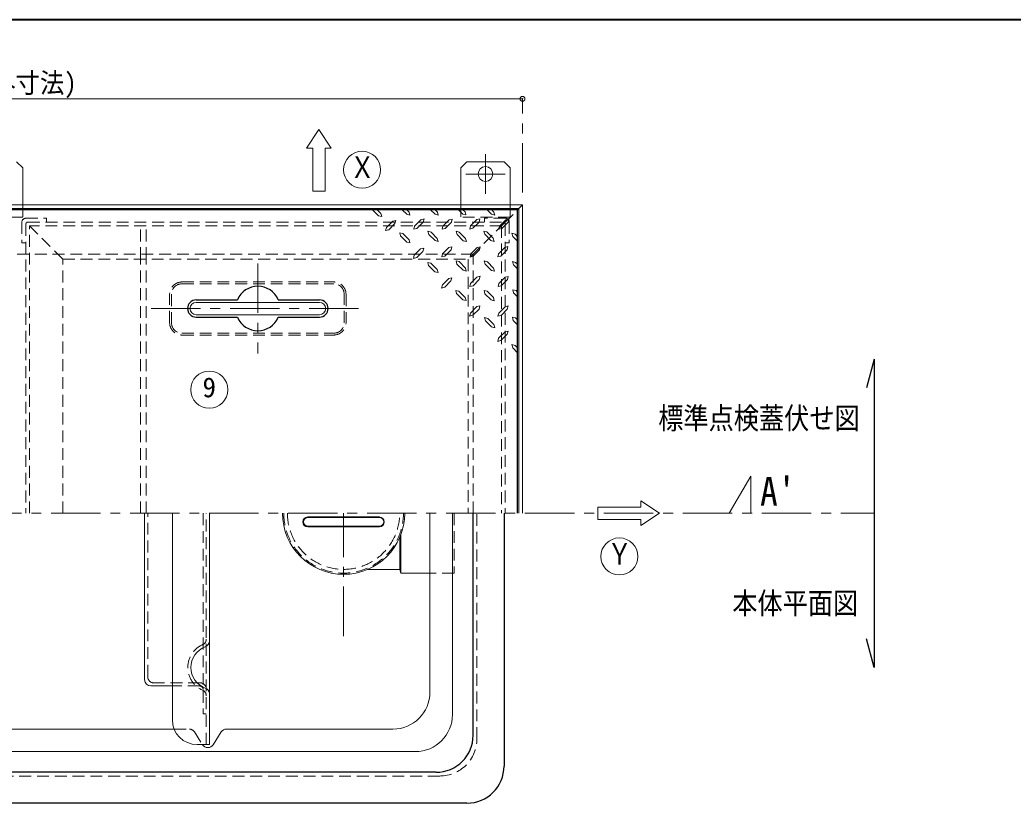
# Model space of a CAD drawing. Units: millimetres at full size, sheet at 1:8; details may follow other scales. Extents: x -1694 to 1546, y -1136 to 1112.
# Drawn here: x -912 to -107, y 477 to 1112 of the extents above; entities that cross this region are included whole.
import ezdxf
from ezdxf.enums import TextEntityAlignment as Align

# ---------------------------------------------------------------- set-up
doc = ezdxf.new("R2010")
doc.units = ezdxf.units.MM
doc.header["$LTSCALE"] = 8
doc.header["$PDMODE"] = 32
doc.header["$PDSIZE"] = 4
doc.linetypes.add('CHAIN1', pattern=[8, 5, -1, 1, -1])
doc.linetypes.add('DASHED1', pattern=[1.8, 1.2, -0.6])
doc.layers.add('0-0_ﾚｲﾔ1', color=4, linetype='Continuous', lineweight=9)
doc.styles.add('ＭＳ ゴシック', font='')
doc.styles.get('ＭＳ ゴシック').set_extended_font_data('MS Gothic')

msp = doc.modelspace()

# ---------------------------------------------------------------- linework, layer by layer
at = {"layer": '0-0_ﾚｲﾔ1', "color": 1, "lineweight": 40}
msp.add_line((1545.792, 1111.869), (-1694.208, 1111.869), dxfattribs=at)
at = {"layer": '0-0_ﾚｲﾔ1'}
for p, q in [((-1354.208, 1047.869), (-504.208, 1047.869)), ((-909.208, 991.869), (-914.208, 996.869)), ((-909.208, 991.869), (-909.208, 961.869)), ((-549.208, 996.869), (-554.208, 991.869)), ((-554.208, 991.869), (-554.208, 961.869)), ((-549.208, 996.869), (-519.208, 996.869)), ((-514.208, 991.869), (-519.208, 996.869)), ((-514.208, 991.869), (-514.208, 961.869)), ((-507.208, 958.869), (-508.208, 957.869)), ((-625.766, 957.869), (-620.909, 953.128)), ((-601.624, 957.869), (-598.008, 954.253)), ((-595.436, 953.61), (-598.008, 954.253)), ((-597.927, 957.869), (-596.159, 956.101)), ((-596.159, 956.101), (-595.436, 953.61)), ((-578.722, 957.869), (-575.106, 954.253)), ((-572.534, 953.53), (-575.106, 954.253)), ((-574.945, 957.869), (-573.177, 956.101)), ((-573.177, 956.101), (-572.534, 953.53)), ((-556.086, 957.869), (-552.686, 954.334)), ((-550.115, 953.691), (-552.686, 954.334)), ((-552.445, 957.869), (-550.758, 956.182)), ((-550.758, 956.182), (-550.115, 953.691)), ((-532.838, 957.869), (-529.222, 954.253)), ((-526.65, 953.53), (-529.222, 954.253)), ((-529.141, 957.869), (-527.374, 956.101)), ((-527.374, 956.101), (-526.65, 953.53)), ((-614.561, 943.485), (-615.204, 940.994)), ((-612.633, 941.637), (-607.57, 946.7)), ((-591.659, 944.691), (-592.302, 942.2)), ((-589.731, 942.843), (-592.302, 942.2)), ((-589.731, 942.843), (-584.668, 947.905)), ((-568.758, 944.61), (-569.4, 942.119)), ((-566.829, 942.762), (-569.4, 942.119)), ((-566.829, 942.762), (-561.766, 947.825)), ((-546.338, 944.771), (-546.981, 942.28)), ((-544.409, 942.923), (-546.981, 942.28)), ((-544.409, 942.923), (-539.347, 947.985)), ((-522.874, 944.61), (-523.516, 942.119)), ((-520.945, 942.762), (-523.516, 942.119)), ((-520.945, 942.762), (-515.883, 947.825)), ((-612.633, 941.637), (-615.204, 940.994)), ((-603.07, 936.735), (-603.713, 939.307)), ((-601.222, 938.664), (-603.713, 939.307)), ((-603.07, 936.735), (-598.008, 931.673)), ((-601.222, 938.664), (-596.159, 933.521)), ((-580.168, 937.941), (-580.811, 940.512)), ((-578.32, 939.869), (-580.811, 940.512)), ((-580.168, 937.941), (-575.106, 932.878)), ((-578.32, 939.869), (-573.258, 934.726)), ((-573.258, 934.726), (-572.534, 932.235)), ((-557.266, 937.86), (-557.909, 940.432)), ((-555.418, 939.789), (-557.909, 940.432)), ((-557.266, 937.86), (-552.204, 932.798)), ((-555.418, 939.789), (-550.356, 934.646)), ((-550.356, 934.646), (-549.633, 932.155)), ((-534.847, 938.021), (-535.49, 940.593)), ((-532.999, 939.95), (-535.49, 940.593)), ((-534.847, 938.021), (-529.784, 932.959)), ((-532.999, 939.95), (-527.936, 934.807)), ((-527.936, 934.807), (-527.213, 932.316)), ((-510.258, 938.262), (-512.829, 938.905)), ((-512.106, 936.334), (-512.829, 938.905)), ((-512.106, 936.334), (-508.208, 932.436)), ((-510.258, 938.262), (-508.208, 935.92)), ((-595.436, 931.03), (-598.008, 931.673)), ((-596.159, 933.521), (-595.436, 931.03)), ((-572.534, 932.235), (-575.106, 932.878)), ((-549.633, 932.155), (-552.204, 932.798)), ((-527.213, 932.316), (-529.784, 932.959)), ((-591.9, 920.985), (-592.543, 918.494)), ((-589.972, 919.137), (-592.543, 918.494)), ((-589.972, 919.137), (-584.909, 924.2)), ((-568.999, 922.191), (-569.641, 919.7)), ((-567.07, 920.343), (-569.641, 919.7)), ((-567.07, 920.343), (-562.008, 925.405)), ((-546.097, 922.11), (-546.74, 919.619)), ((-544.168, 920.262), (-546.74, 919.619)), ((-544.168, 920.262), (-539.106, 925.325)), ((-523.677, 922.271), (-524.32, 919.78)), ((-521.749, 920.423), (-524.32, 919.78)), ((-521.749, 920.423), (-516.686, 925.485)), ((-580.329, 912.709), (-580.972, 915.28)), ((-578.481, 914.637), (-580.972, 915.28)), ((-580.329, 912.709), (-575.266, 907.646)), ((-578.481, 914.637), (-573.418, 909.494)), ((-557.427, 913.914), (-558.07, 916.485)), ((-555.579, 915.843), (-558.07, 916.485)), ((-557.427, 913.914), (-552.365, 908.851)), ((-555.579, 915.843), (-550.516, 910.7)), ((-550.516, 910.7), (-549.793, 908.209)), ((-534.525, 913.834), (-535.168, 916.405)), ((-532.677, 915.762), (-535.168, 916.405)), ((-534.525, 913.834), (-529.463, 908.771)), ((-532.677, 915.762), (-527.615, 910.619)), ((-527.615, 910.619), (-526.891, 908.128)), ((-509.775, 915.28), (-512.347, 915.923)), ((-511.624, 913.351), (-512.347, 915.923)), ((-511.624, 913.351), (-508.208, 909.936)), ((-509.775, 915.28), (-508.208, 913.713)), ((-572.695, 907.003), (-575.266, 907.646)), ((-573.418, 909.494), (-572.695, 907.003)), ((-549.793, 908.209), (-552.365, 908.851)), ((-526.891, 908.128), (-529.463, 908.771)), ((-569.159, 896.959), (-569.802, 894.468)), ((-567.231, 895.11), (-569.802, 894.468)), ((-567.231, 895.11), (-562.168, 900.173)), ((-546.258, 898.164), (-546.9, 895.673)), ((-544.329, 896.316), (-546.9, 895.673)), ((-544.329, 896.316), (-539.266, 901.378)), ((-523.356, 898.084), (-523.999, 895.593)), ((-521.427, 896.235), (-523.999, 895.593)), ((-521.427, 896.235), (-516.365, 901.298)), ((-557.588, 889.968), (-558.231, 892.539)), ((-555.74, 891.896), (-558.231, 892.539)), ((-557.588, 889.968), (-552.525, 884.905)), ((-555.74, 891.896), (-550.677, 886.753)), ((-550.677, 886.753), (-549.954, 884.262)), ((-534.686, 889.887), (-535.329, 892.459)), ((-532.838, 891.816), (-535.329, 892.459)), ((-534.686, 889.887), (-529.624, 884.825)), ((-532.838, 891.816), (-527.775, 886.673)), ((-527.775, 886.673), (-527.052, 884.182)), ((-509.454, 892.459), (-512.025, 893.101)), ((-511.383, 890.53), (-512.025, 893.101)), ((-511.383, 890.53), (-508.208, 887.356)), ((-509.454, 892.459), (-508.208, 891.213)), ((-549.954, 884.262), (-552.525, 884.905)), ((-544.49, 872.369), (-539.427, 877.432)), ((-527.052, 884.182), (-529.624, 884.825)), ((-546.418, 874.218), (-547.061, 871.726)), ((-544.49, 872.369), (-547.061, 871.726)), ((-532.436, 869.878), (-535.008, 870.521)), ((-534.284, 867.95), (-535.008, 870.521)), ((-532.436, 869.878), (-527.374, 864.816)), ((-523.516, 874.137), (-524.159, 871.646)), ((-521.588, 872.289), (-524.159, 871.646)), ((-521.588, 872.289), (-516.525, 877.351)), ((-509.856, 870.2), (-512.427, 870.843)), ((-511.704, 868.271), (-512.427, 870.843)), ((-509.856, 870.2), (-508.208, 868.552)), ((-534.284, 867.95), (-529.222, 862.968)), ((-526.65, 862.244), (-529.222, 862.968)), ((-527.374, 864.816), (-526.65, 862.244)), ((-511.704, 868.271), (-508.208, 864.636)), ((-523.597, 853.726), (-524.24, 851.155)), ((-523.597, 853.726), (-518.534, 858.789)), ((-521.668, 851.878), (-516.686, 856.941)), ((-521.668, 851.878), (-524.24, 851.155)), ((-510.258, 847.941), (-512.829, 848.584)), ((-512.106, 846.012), (-512.829, 848.584)), ((-512.106, 846.012), (-508.208, 841.959)), ((-510.258, 847.941), (-508.208, 845.892)), ((-810.458, 576.869), (-810.458, 711.869)), ((-678.223, 708.869), (-620.194, 708.869)), ((-579.208, 566.869), (-579.208, 711.869)), ((-560.997, 548.658), (-560.997, 711.869)), ((-678.223, 700.869), (-620.194, 700.869)), ((-603.708, 692.376), (-603.708, 666.369)), ((-602.708, 694.899), (-602.708, 663.369)), ((-629.715, 666.369), (-603.708, 666.369)), ((-603.708, 666.369), (-602.708, 663.369)), ((-579.208, 663.369), (-602.708, 663.369)), ((-757.958, 565.509), (-757.958, 608.229)), ((-805.458, 571.869), (-787.958, 571.869)), ((-1071.918, 536.869), (-786.499, 536.869)), ((-748.433, 534.544), (-754.984, 524.195)), ((-744.208, 536.869), (-609.208, 536.869)), ((-763.543, 524.369), (-763.433, 524.195)), ((-590.997, 518.658), (-1267.42, 518.658))]:
    msp.add_line(p, q, dxfattribs=at)
at = {"layer": '0-0_ﾚｲﾔ1', "linetype": 'CHAIN1'}
for p, q in [((-504.208, 971.869), (-504.208, 1047.869)), ((-534.208, 1002.869), (-534.208, 970.869)), ((-550.208, 986.869), (-518.208, 986.869)), ((-718.708, 914.369), (-718.708, 841.369)), ((-805.208, 877.869), (-632.208, 877.869)), ((-336.708, 711.869), (-319.208, 741.869)), ((-319.208, 711.869), (-319.208, 741.869)), ((-1590.208, 711.869), (-219.208, 711.869)), ((-649.208, 612.369), (-649.208, 711.869))]:
    msp.add_line(p, q, dxfattribs=at)
at = {"layer": '0-0_ﾚｲﾔ1', "color": 7, "lineweight": 18}
for p, q in [((-669.208, 1022.869), (-679.208, 1007.869)), ((-659.208, 1007.869), (-669.208, 1022.869)), ((-674.208, 1007.869), (-679.208, 1007.869)), ((-659.208, 1007.869), (-664.208, 1007.869)), ((-664.208, 1007.869), (-664.208, 972.869)), ((-504.208, 961.869), (-1354.208, 961.869)), ((-507.208, 958.869), (-1351.208, 958.869)), ((-507.208, 958.869), (-504.208, 961.869)), ((-507.208, 958.869), (-507.208, 711.869)), ((-504.208, 961.869), (-504.208, 711.869)), ((-768.708, 882.869), (-668.708, 882.869)), ((-768.708, 872.869), (-668.708, 872.869)), ((-408.208, 716.869), (-408.208, 721.869)), ((-393.208, 711.869), (-408.208, 721.869)), ((-787.958, 544.369), (-787.958, 711.869)), ((-757.958, 711.869), (-757.958, 608.229)), ((-678.223, 708.369), (-620.194, 708.369)), ((-408.208, 701.869), (-393.208, 711.869)), ((-678.223, 701.369), (-620.194, 701.369)), ((-408.208, 706.869), (-443.208, 706.869)), ((-408.208, 701.869), (-408.208, 706.869)), ((-757.958, 565.509), (-757.958, 524.369)), ((-767.958, 524.369), (-757.958, 524.369))]:
    msp.add_line(p, q, dxfattribs=at)
at = {"layer": '0-0_ﾚｲﾔ1', "linetype": 'DASHED1'}
for p, q in [((-909.208, 961.869), (-909.208, 951.869)), ((-554.208, 961.869), (-554.208, 951.869)), ((-514.208, 961.869), (-514.208, 951.869)), ((-909.208, 951.869), (-949.208, 951.869)), ((-906.708, 951.069), (-889.908, 951.069)), ((-889.908, 951.069), (-889.908, 947.869)), ((-514.208, 951.869), (-554.208, 951.869)), ((-535.008, 951.069), (-535.008, 947.869)), ((-518.208, 951.069), (-535.008, 951.069)), ((-518.677, 947.401), (-508.208, 957.869)), ((-909.908, 947.869), (-909.908, 931.069)), ((-521.208, 944.869), (-903.708, 944.869)), ((-903.708, 711.869), (-903.708, 944.869)), ((-813.708, 917.869), (-813.708, 944.869)), ((-809.208, 917.869), (-809.208, 944.869)), ((-521.208, 944.869), (-521.208, 711.869)), ((-515.008, 947.869), (-515.008, 931.069)), ((-906.708, 931.069), (-909.908, 931.069)), ((-518.208, 931.069), (-515.008, 931.069)), ((-544.208, 921.869), (-1314.208, 921.869)), ((-544.208, 711.869), (-544.208, 921.869)), ((-807.958, 579.369), (-807.958, 711.869)), ((-762.958, 711.869), (-762.958, 549.369)), ((-760.458, 524.369), (-760.458, 711.869)), ((-559.708, 711.869), (-559.708, 663.369)), ((-559.708, 663.369), (-579.208, 663.369)), ((-765.458, 574.369), (-802.958, 574.369)), ((-765.958, 571.869), (-787.958, 571.869)), ((-760.458, 549.369), (-762.958, 549.369)), ((-786.499, 536.869), (-774.208, 536.869)), ((-769.984, 534.544), (-763.543, 524.369))]:
    msp.add_line(p, q, dxfattribs=at)
at = {"layer": '0-0_ﾚｲﾔ1', "color": 5, "lineweight": 25}
for p, q in [((-508.208, 957.869), (-1350.208, 957.869)), ((-508.208, 711.869), (-508.208, 957.869)), ((-768.708, 884.869), (-735.292, 884.869)), ((-702.125, 884.869), (-668.708, 884.869)), ((-768.708, 870.869), (-735.292, 870.869)), ((-702.125, 870.869), (-668.708, 870.869)), ((-219.208, 836.869), (-225.42, 813.687)), ((-219.208, 836.869), (-219.208, 586.869)), ((-544.208, 531.869), (-544.208, 711.869)), ((-519.208, 711.869), (-519.208, 506.869)), ((-219.208, 586.869), (-225.42, 610.052)), ((-574.208, 501.869), (-1284.208, 501.869)), ((-549.208, 476.869), (-1309.208, 476.869))]:
    msp.add_line(p, q, dxfattribs=at)
at = {"layer": '0-0_ﾚｲﾔ1', "color": 7, "linetype": 'DASHED1', "lineweight": 18}
for p, q in [((-906.708, 946.269), (-906.708, 711.869)), ((-876.708, 917.869), (-906.24, 947.401)), ((-905.108, 947.869), (-519.808, 947.869)), ((-518.677, 947.401), (-548.208, 917.869)), ((-518.208, 946.269), (-518.208, 711.869)), ((-876.708, 917.869), (-548.208, 917.869)), ((-876.708, 711.869), (-876.708, 917.869)), ((-813.708, 711.869), (-813.708, 917.869)), ((-809.208, 711.869), (-809.208, 917.869)), ((-548.208, 917.869), (-548.208, 711.869)), ((-780.208, 899.369), (-657.208, 899.369)), ((-780.208, 897.869), (-657.208, 897.869)), ((-790.208, 866.369), (-790.208, 889.369)), ((-788.708, 889.369), (-788.708, 866.369)), ((-648.708, 866.369), (-648.708, 889.369)), ((-647.208, 889.369), (-647.208, 866.369)), ((-780.208, 857.869), (-657.208, 857.869)), ((-780.208, 856.369), (-657.208, 856.369)), ((-541.208, 528.869), (-541.208, 711.869)), ((-571.208, 498.869), (-1287.208, 498.869))]:
    msp.add_line(p, q, dxfattribs=at)
at = {"layer": '0-0_ﾚｲﾔ1', "color": 7, "lineweight": 18}
for points in [[(-674.208, 1007.869), (-674.208, 972.869), (-664.208, 972.869)], [(-408.208, 716.869), (-443.208, 716.869), (-443.208, 706.869)]]:
    msp.add_lwpolyline(points, dxfattribs=at)
at = {"layer": '0-0_ﾚｲﾔ1'}
for points in [[(-621.954, 957.869), (-619.061, 954.976), (-618.338, 952.405), (-620.909, 953.128)], [(-591.659, 944.691), (-586.516, 949.834), (-584.025, 950.476), (-584.668, 947.905)], [(-568.758, 944.61), (-563.615, 949.753), (-561.124, 950.396), (-561.766, 947.825)], [(-546.338, 944.771), (-541.195, 949.914), (-538.704, 950.557), (-539.347, 947.985)], [(-522.874, 944.61), (-517.731, 949.753), (-515.24, 950.396), (-515.883, 947.825)], [(-614.561, 943.485), (-609.418, 948.628), (-606.927, 949.271), (-607.57, 946.7)], [(-591.9, 920.985), (-586.758, 926.128), (-584.266, 926.771), (-584.909, 924.2)], [(-568.999, 922.191), (-563.856, 927.334), (-561.365, 927.976), (-562.008, 925.405)], [(-546.097, 922.11), (-540.954, 927.253), (-538.463, 927.896), (-539.106, 925.325)], [(-523.677, 922.271), (-518.534, 927.414), (-516.043, 928.057), (-516.686, 925.485)], [(-569.159, 896.959), (-564.016, 902.101), (-561.525, 902.744), (-562.168, 900.173)], [(-546.258, 898.164), (-541.115, 903.307), (-538.624, 903.95), (-539.266, 901.378)], [(-523.356, 898.084), (-518.213, 903.226), (-515.722, 903.869), (-516.365, 901.298)], [(-546.418, 874.218), (-541.275, 879.36), (-538.784, 880.003), (-539.427, 877.432)], [(-523.516, 874.137), (-518.374, 879.28), (-515.883, 879.923), (-516.525, 877.351)], [(-518.534, 858.789), (-515.963, 859.512), (-516.686, 856.941)]]:
    msp.add_lwpolyline(points, dxfattribs=at)
at = {"layer": '0-0_ﾚｲﾔ1', "color": 7, "lineweight": 18}
for centre in [(-634.208, 990.369), (-758.056, 812.068), (-425.708, 676.869)]:
    msp.add_circle(centre, 15, dxfattribs=at)
at = {"layer": '0-0_ﾚｲﾔ1'}
msp.add_circle((-534.208, 986.869), 6, dxfattribs=at)
at = {"layer": '0-0_ﾚｲﾔ1', "linetype": 'DASHED1'}
for centre, radius, start, end in [((-906.708, 947.869), 3.2, 90, 180), ((-518.208, 947.869), 3.2, 0, 90), ((-649.208, 711.869), 48.5, 180, 0), ((-649.208, 711.869), 45.5, 180, 0), ((-755.25, 586.869), 20.208, 113.88854, 246.11146), ((-765.458, 609.918), 5, 293.88854, 0), ((-802.958, 579.369), 5, 180, 270), ((-765.958, 568.869), 3, 0, 90), ((-765.458, 569.369), 5, 0, 90), ((-765.458, 563.82), 5, 0, 66.11146), ((-774.208, 531.869), 5, 32.33353, 90)]:
    msp.add_arc(centre, radius, start, end, dxfattribs=at)
at = {"layer": '0-0_ﾚｲﾔ1', "color": 7, "linetype": 'DASHED1', "lineweight": 18}
for centre, radius, start, end in [((-905.108, 946.269), 1.6, 90, 180), ((-519.808, 946.269), 1.6, 0, 90), ((-780.208, 889.369), 10, 90, 180), ((-780.208, 889.369), 8.5, 90, 180), ((-657.208, 889.369), 10, 0, 90), ((-657.208, 889.369), 8.5, 0, 90), ((-780.208, 866.369), 10, 180, 270), ((-780.208, 866.369), 8.5, 180, 270), ((-657.208, 866.369), 10, 270, 0), ((-657.208, 866.369), 8.5, 270, 0), ((-571.208, 528.869), 30, 270, 0)]:
    msp.add_arc(centre, radius, start, end, dxfattribs=at)
at = {"layer": '0-0_ﾚｲﾔ1', "color": 5, "lineweight": 25}
for centre, radius, start, end in [((-718.708, 877.869), 18, 22.88538, 157.11462), ((-768.708, 877.869), 7, 90, 270), ((-668.708, 877.869), 7, 270, 90), ((-718.708, 877.869), 18, 202.88538, 337.11462), ((-574.208, 531.869), 30, 270, 0), ((-549.208, 506.869), 30, 270, 0)]:
    msp.add_arc(centre, radius, start, end, dxfattribs=at)
at = {"layer": '0-0_ﾚｲﾔ1', "color": 7, "lineweight": 18}
for centre, radius, start, end in [((-768.708, 877.869), 5, 90, 270), ((-668.708, 877.869), 5, 270, 90), ((-649.208, 711.869), 49.5, 180, 0), ((-678.223, 704.869), 3.5, 90, 270), ((-620.194, 704.869), 3.5, 270, 90), ((-762.958, 608.229), 5, 289.84334, 0), ((-755.25, 586.869), 17.708, 109.84334, 250.15666), ((-762.958, 565.509), 5, 0, 70.15666), ((-767.958, 544.369), 20, 180, 270)]:
    msp.add_arc(centre, radius, start, end, dxfattribs=at)
at = {"layer": '0-0_ﾚｲﾔ1'}
for centre, radius, start, end in [((-678.223, 704.869), 4, 90, 270), ((-620.194, 704.869), 4, 270, 90), ((-805.458, 576.869), 5, 180, 270), ((-609.208, 566.869), 30, 270, 0), ((-590.997, 548.658), 30, 270, 0), ((-744.208, 531.869), 5, 90, 147.66647), ((-759.208, 526.869), 5, 212.33353, 327.66647)]:
    msp.add_arc(centre, radius, start, end, dxfattribs=at)
at = {"layer": '0-0_ﾚｲﾔ1', "color": 1}
msp.add_point((-504.208, 1047.869), dxfattribs=at)

# ---------------------------------------------------------------- texts
at = {"layer": '0-0_ﾚｲﾔ1', "color": 7, "style": 'ＭＳ ゴシック'}
for s, height, width, p in [('850(枠外寸法)', 16.13, 0.9, (-994.208, 1047.869)), ('Ｘ', 17.6, 0.85, (-644.208, 978.369)), ('標準点検蓋伏せ図', 17.6, 0.85, (-394.208, 774.869)), ("A'", 23.46, 0.9, (-311.708, 710.869)), ('Ｙ', 17.6, 0.85, (-435.708, 664.869)), ('本体平面図', 17.6, 0.85, (-334.208, 624.869))]:
    msp.add_text(s, height=height, dxfattribs=dict(at, width=width)).set_placement(p, align=Align.BOTTOM_LEFT)
msp.add_text('9', height=16.13, dxfattribs=at).set_placement((-763.556, 801.068), align=Align.BOTTOM_LEFT)

doc.saveas('drawing.dxf')
